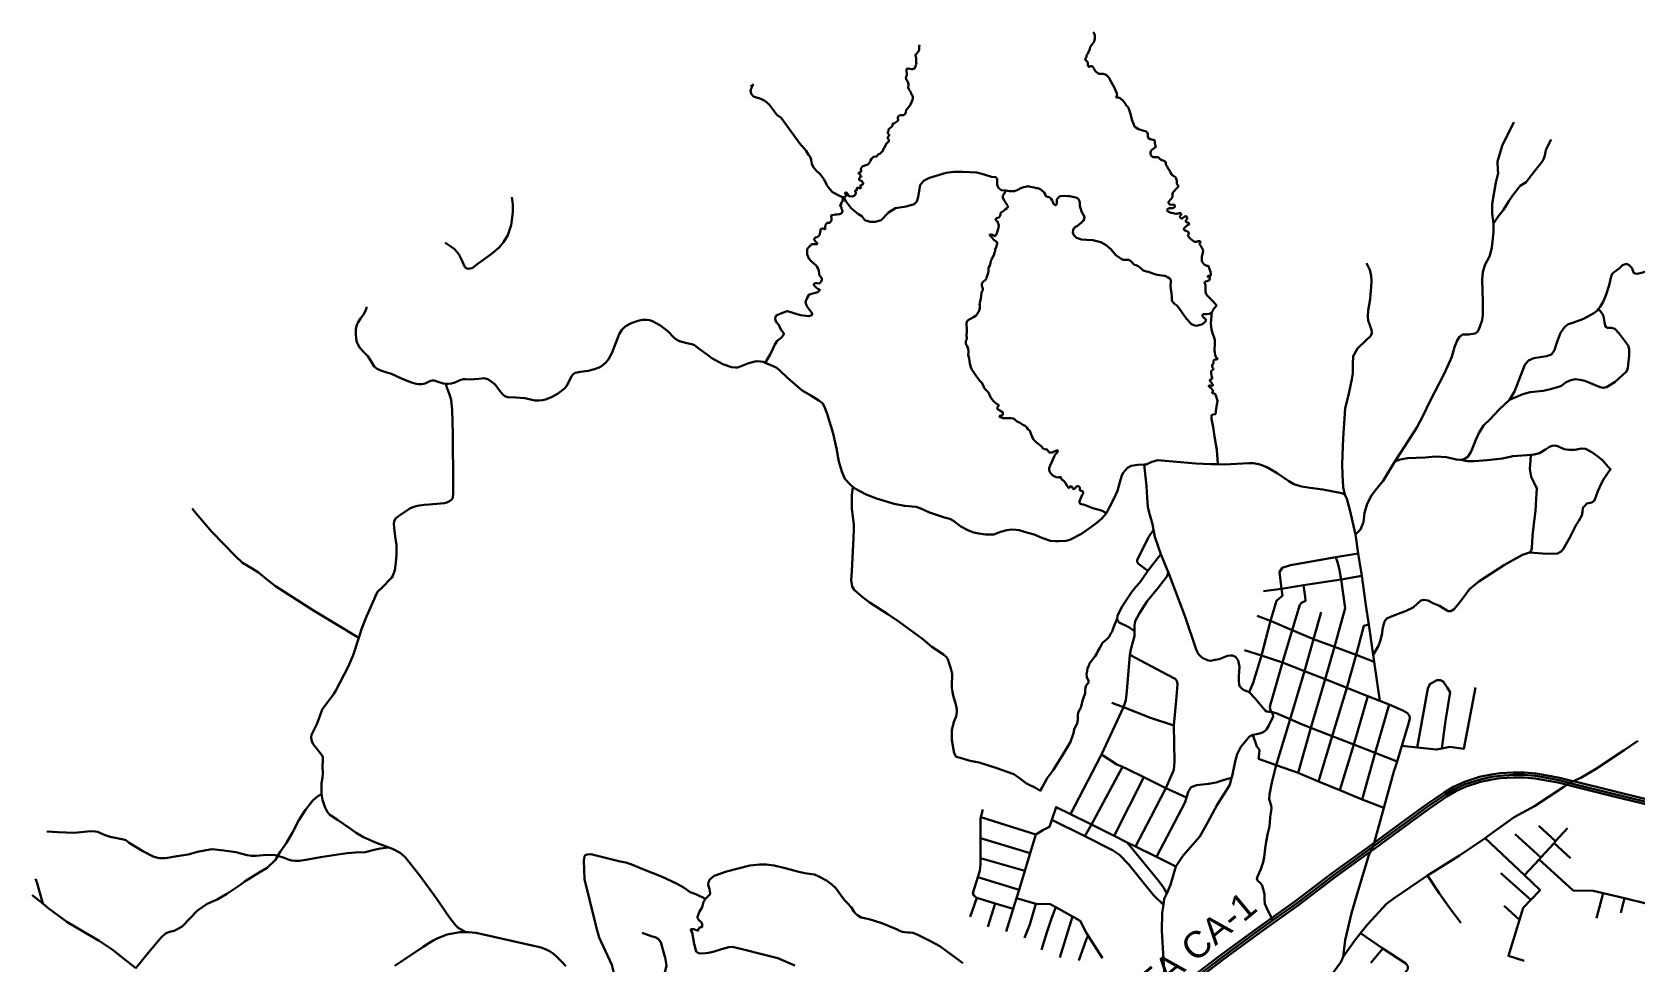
# Model space of a CAD drawing. Header units: inches. Extents: x -9 to 337, y -247 to 209.
# Drawn here: x -8.95 to 12.45, y 172.48 to 184.9 of the extents above; entities that cross this region are included whole.
import ezdxf

# ---------------------------------------------------------------- set-up
doc = ezdxf.new("R2010")
doc.units = ezdxf.units.IN
doc.header["$MEASUREMENT"] = 0
doc.layers.add('carreteras_Dissolve', color=7, linetype='Continuous', lineweight=30, true_color=0x340082)
doc.styles.get("Standard").update_dxf_attribs({"font": 'arial.ttf'})

msp = doc.modelspace()

# ---------------------------------------------------------------- linework, layer by layer
at = {"layer": 'carreteras_Dissolve', "color": 1}
for points in [[(6.804, 181.152), (6.824, 181.197), (6.852, 181.229), (6.864, 181.247), (6.859, 181.257), (6.846, 181.27), (6.82, 181.299), (6.776, 181.345), (6.74, 181.379), (6.726, 181.4), (6.717, 181.435), (6.716, 181.457), (6.716, 181.496), (6.719, 181.51), (6.717, 181.529), (6.715, 181.532), (6.708, 181.543), (6.706, 181.552), (6.709, 181.559), (6.72, 181.566), (6.741, 181.574), (6.765, 181.584), (6.775, 181.597), (6.775, 181.607), (6.77, 181.621), (6.763, 181.624), (6.751, 181.63), (6.75, 181.636), (6.752, 181.642), (6.764, 181.643), (6.78, 181.643), (6.789, 181.647), (6.791, 181.655), (6.791, 181.671), (6.783, 181.696), (6.765, 181.747), (6.764, 181.765), (6.759, 181.773), (6.753, 181.776), (6.737, 181.776), (6.72, 181.785), (6.7, 181.797), (6.687, 181.811), (6.674, 181.831), (6.667, 181.844), (6.667, 181.862), (6.669, 181.895), (6.685, 181.974), (6.682, 181.995), (6.673, 182.01), (6.658, 182.037), (6.643, 182.064), (6.64, 182.071), (6.642, 182.08), (6.647, 182.086), (6.651, 182.095), (6.649, 182.099), (6.645, 182.104), (6.639, 182.105), (6.629, 182.105), (6.622, 182.105), (6.606, 182.102), (6.597, 182.099), (6.588, 182.097), (6.582, 182.097), (6.574, 182.098), (6.568, 182.1), (6.559, 182.106), (6.552, 182.112), (6.542, 182.119), (6.508, 182.147), (6.489, 182.167), (6.483, 182.18), (6.485, 182.189), (6.497, 182.208), (6.498, 182.218), (6.491, 182.227), (6.478, 182.235), (6.459, 182.243), (6.443, 182.249), (6.433, 182.257), (6.428, 182.266), (6.434, 182.28), (6.451, 182.297), (6.478, 182.321), (6.499, 182.33), (6.501, 182.335), (6.497, 182.345), (6.49, 182.352), (6.478, 182.357), (6.464, 182.359), (6.457, 182.364), (6.454, 182.374), (6.46, 182.389), (6.471, 182.402), (6.471, 182.413), (6.466, 182.434), (6.459, 182.441), (6.442, 182.436), (6.429, 182.428), (6.415, 182.417), (6.406, 182.409), (6.402, 182.409), (6.395, 182.411), (6.386, 182.417), (6.377, 182.425), (6.377, 182.434), (6.384, 182.448), (6.391, 182.455), (6.391, 182.465), (6.391, 182.472), (6.39, 182.478), (6.386, 182.481), (6.383, 182.482), (6.375, 182.483), (6.358, 182.478), (6.348, 182.477), (6.337, 182.473), (6.328, 182.473), (6.322, 182.473), (6.287, 182.479), (6.258, 182.486), (6.223, 182.499), (6.209, 182.509), (6.207, 182.518), (6.211, 182.534), (6.236, 182.546), (6.261, 182.548), (6.268, 182.548), (6.286, 182.549), (6.304, 182.559), (6.308, 182.572), (6.308, 182.581), (6.3, 182.592), (6.277, 182.594), (6.259, 182.593), (6.24, 182.596), (6.231, 182.605), (6.224, 182.614), (6.223, 182.625), (6.229, 182.636), (6.259, 182.67), (6.275, 182.694), (6.275, 182.71), (6.276, 182.739), (6.281, 182.752), (6.293, 182.769), (6.337, 182.813), (6.35, 182.828), (6.356, 182.842), (6.354, 182.848), (6.348, 182.854), (6.34, 182.861), (6.335, 182.871), (6.335, 182.887), (6.336, 182.895), (6.336, 182.912), (6.33, 182.928), (6.326, 182.943), (6.323, 182.954), (6.317, 182.961), (6.303, 182.97), (6.292, 182.978), (6.274, 182.987), (6.264, 182.999), (6.251, 183.025), (6.243, 183.042), (6.235, 183.054), (6.225, 183.069), (6.216, 183.087), (6.204, 183.105), (6.194, 183.122), (6.189, 183.139), (6.186, 183.151), (6.183, 183.164), (6.175, 183.171), (6.169, 183.174), (6.119, 183.196), (6.107, 183.205), (6.098, 183.214), (6.09, 183.222), (6.074, 183.226), (6.056, 183.226), (6.039, 183.226), (6.029, 183.226), (6.015, 183.228), (6.004, 183.236), (5.994, 183.247), (5.988, 183.26), (5.984, 183.275), (5.984, 183.286), (5.988, 183.308), (5.996, 183.323), (6.016, 183.335), (6.034, 183.346), (6.052, 183.363), (6.055, 183.373), (6.052, 183.379), (6.046, 183.392), (6.044, 183.4), (6.042, 183.414), (6.042, 183.428), (6.042, 183.442), (6.04, 183.45), (6.034, 183.456), (6.028, 183.459), (6.016, 183.461), (5.978, 183.47), (5.957, 183.482), (5.95, 183.495), (5.949, 183.519), (5.949, 183.534), (5.948, 183.545), (5.94, 183.555), (5.928, 183.566), (5.918, 183.574), (5.895, 183.581), (5.881, 183.583), (5.822, 183.604), (5.789, 183.622), (5.771, 183.639), (5.759, 183.666), (5.74, 183.718), (5.711, 183.82), (5.696, 183.873), (5.688, 183.888), (5.675, 183.903), (5.665, 183.914), (5.654, 183.93), (5.644, 183.943), (5.631, 183.964), (5.619, 183.978), (5.608, 183.989), (5.591, 184.004), (5.577, 184.015), (5.553, 184.023), (5.537, 184.025), (5.528, 184.025), (5.523, 184.031), (5.526, 184.04), (5.537, 184.053), (5.535, 184.078), (5.508, 184.147), (5.463, 184.225), (5.426, 184.293), (5.392, 184.326), (5.379, 184.332), (5.364, 184.334), (5.35, 184.339), (5.326, 184.34), (5.307, 184.34), (5.296, 184.341), (5.282, 184.351), (5.264, 184.365), (5.247, 184.378), (5.235, 184.393), (5.231, 184.406), (5.224, 184.422), (5.214, 184.432), (5.206, 184.439), (5.196, 184.441), (5.183, 184.442), (5.172, 184.439), (5.163, 184.436), (5.159, 184.436), (5.156, 184.439), (5.151, 184.448), (5.147, 184.459), (5.146, 184.487), (5.136, 184.507), (5.126, 184.517), (5.117, 184.524), (5.111, 184.531), (5.11, 184.538), (5.119, 184.549), (5.128, 184.561), (5.128, 184.576), (5.128, 184.587), (5.141, 184.603), (5.154, 184.63), (5.173, 184.669), (5.178, 184.7), (5.201, 184.727), (5.23, 184.771), (5.238, 184.813), (5.238, 184.858), (5.227, 184.888), (5.216, 184.898)], [(1.882, 182.688), (1.886, 182.694), (1.909, 182.702), (1.918, 182.712), (1.917, 182.724), (1.909, 182.734), (1.903, 182.746), (1.91, 182.755), (1.922, 182.756), (1.929, 182.75), (1.936, 182.732), (1.948, 182.712), (1.962, 182.709), (1.999, 182.704), (2.024, 182.71), (2.039, 182.725), (2.046, 182.748), (2.046, 182.758), (2.041, 182.766), (2.038, 182.772), (2.037, 182.781), (2.039, 182.784), (2.048, 182.784), (2.056, 182.784), (2.062, 182.789), (2.064, 182.793), (2.063, 182.8), (2.062, 182.807), (2.062, 182.812), (2.065, 182.817), (2.082, 182.819), (2.096, 182.812), (2.11, 182.812), (2.115, 182.816), (2.118, 182.821), (2.115, 182.828), (2.11, 182.835), (2.109, 182.848), (2.116, 182.857), (2.128, 182.859), (2.139, 182.861), (2.145, 182.871), (2.145, 182.881), (2.141, 182.889), (2.129, 182.907), (2.119, 182.914), (2.108, 182.918), (2.103, 182.918), (2.098, 182.922), (2.093, 182.93), (2.093, 182.938), (2.096, 182.947), (2.106, 182.963), (2.112, 182.968), (2.116, 182.968), (2.119, 182.968), (2.123, 182.968), (2.124, 182.97), (2.121, 182.975), (2.114, 182.981), (2.107, 182.988), (2.101, 182.997), (2.094, 183.006), (2.09, 183.01), (2.085, 183.017), (2.085, 183.021), (2.089, 183.025), (2.099, 183.025), (2.109, 183.028), (2.115, 183.031), (2.118, 183.038), (2.118, 183.044), (2.117, 183.051), (2.115, 183.057), (2.115, 183.063), (2.12, 183.079), (2.133, 183.101), (2.143, 183.11), (2.157, 183.113), (2.167, 183.115), (2.182, 183.119), (2.196, 183.124), (2.206, 183.132), (2.215, 183.14), (2.23, 183.157), (2.238, 183.169), (2.243, 183.182), (2.255, 183.205), (2.286, 183.233), (2.31, 183.235), (2.325, 183.235), (2.334, 183.244), (2.339, 183.253), (2.344, 183.262), (2.355, 183.269), (2.367, 183.273), (2.372, 183.278), (2.41, 183.312), (2.413, 183.326), (2.415, 183.336), (2.42, 183.343), (2.448, 183.391), (2.457, 183.41), (2.467, 183.419), (2.483, 183.431), (2.489, 183.446), (2.489, 183.458), (2.485, 183.464), (2.478, 183.471), (2.472, 183.48), (2.475, 183.49), (2.486, 183.51), (2.494, 183.521), (2.495, 183.527), (2.485, 183.537), (2.482, 183.54), (2.477, 183.544), (2.476, 183.558), (2.476, 183.565), (2.478, 183.572), (2.482, 183.579), (2.486, 183.595), (2.488, 183.602), (2.492, 183.608), (2.525, 183.633), (2.534, 183.642), (2.536, 183.65), (2.536, 183.659), (2.536, 183.664), (2.536, 183.67), (2.539, 183.675), (2.546, 183.679), (2.558, 183.679), (2.597, 183.702), (2.611, 183.714), (2.614, 183.723), (2.614, 183.733), (2.611, 183.74), (2.608, 183.75), (2.608, 183.757), (2.615, 183.77), (2.631, 183.783), (2.648, 183.787), (2.683, 183.787), (2.693, 183.79), (2.699, 183.797), (2.707, 183.808), (2.715, 183.83), (2.719, 183.857), (2.735, 183.872), (2.763, 183.908), (2.787, 183.948), (2.806, 183.995), (2.809, 184.015), (2.809, 184.031), (2.803, 184.05), (2.791, 184.066), (2.786, 184.072), (2.785, 184.079), (2.785, 184.087), (2.78, 184.1), (2.775, 184.11), (2.762, 184.128), (2.755, 184.138), (2.75, 184.143), (2.746, 184.152), (2.747, 184.158), (2.753, 184.186), (2.753, 184.208), (2.739, 184.241), (2.722, 184.269), (2.717, 184.288), (2.719, 184.303), (2.726, 184.315), (2.729, 184.325), (2.729, 184.34), (2.723, 184.381), (2.723, 184.392), (2.724, 184.402), (2.728, 184.409), (2.749, 184.412), (2.793, 184.401), (2.805, 184.402), (2.832, 184.414), (2.842, 184.428), (2.844, 184.438), (2.845, 184.447), (2.85, 184.457), (2.857, 184.469), (2.854, 184.486), (2.852, 184.536), (2.854, 184.554), (2.851, 184.566), (2.846, 184.574), (2.843, 184.583), (2.845, 184.596), (2.856, 184.606), (2.89, 184.646), (2.893, 184.666), (2.893, 184.684), (2.893, 184.706), (2.897, 184.73)], [(1.882, 182.688), (1.873, 182.696), (1.84, 182.707), (1.736, 182.76), (1.702, 182.8), (1.662, 182.856), (1.623, 182.93), (1.57, 182.999), (1.519, 183.052), (1.478, 183.099), (1.459, 183.137), (1.451, 183.193), (1.44, 183.233), (1.414, 183.261), (1.386, 183.311), (1.297, 183.415), (1.158, 183.605), (1.051, 183.751), (0.994, 183.795), (0.942, 183.859), (0.891, 183.932), (0.834, 183.981), (0.778, 184.006), (0.682, 184.036), (0.65, 184.075), (0.643, 184.122), (0.653, 184.149), (0.658, 184.166), (0.675, 184.2), (0.68, 184.203)], [(0.648, 184.193), (0.658, 184.166)], [(10.564, 182.341), (10.546, 182.475), (10.546, 182.606), (10.594, 182.891), (10.626, 183.013), (10.624, 183.055), (10.619, 183.172), (10.678, 183.38), (10.834, 183.696)], [(11.336, 183.464), (11.269, 183.337), (11.259, 183.3), (11.248, 183.248), (11.238, 183.211), (11.217, 183.173), (11.069, 182.982), (11.001, 182.896), (10.921, 182.847), (10.824, 182.719), (10.768, 182.639), (10.696, 182.523), (10.627, 182.437), (10.564, 182.341)], [(4.051, 182.782), (3.991, 182.788), (3.95, 182.821), (3.936, 182.864), (3.934, 182.937), (3.917, 182.959), (3.86, 182.966), (3.762, 182.998), (3.662, 183.023), (3.476, 183.03), (3.352, 183.03), (3.254, 183.017), (3.031, 182.952), (2.96, 182.916), (2.909, 182.857), (2.901, 182.832), (2.882, 182.694), (2.861, 182.635), (2.827, 182.602), (2.72, 182.568), (2.577, 182.547), (2.484, 182.49), (2.385, 182.385), (2.307, 182.364), (2.24, 182.366), (2.17, 182.385), (2.153, 182.403), (2.126, 182.438), (2.082, 182.467), (2.023, 182.514), (1.983, 182.55), (1.913, 182.639), (1.892, 182.678), (1.882, 182.688)], [(6.804, 181.152), (6.766, 181.136), (6.734, 181.133), (6.703, 181.132), (6.691, 181.132), (6.678, 181.123), (6.679, 181.107), (6.69, 181.089), (6.709, 181.076), (6.723, 181.062), (6.723, 181.05), (6.718, 181.034), (6.678, 180.999), (6.648, 180.99), (6.616, 180.98), (6.602, 180.977), (6.576, 180.98), (6.532, 180.999), (6.463, 181.071), (6.363, 181.217), (6.332, 181.252), (6.304, 181.27), (6.292, 181.282), (6.277, 181.299), (6.268, 181.319), (6.268, 181.374), (6.252, 181.505), (6.254, 181.571), (6.254, 181.586), (6.252, 181.596), (6.242, 181.608), (6.232, 181.614), (6.212, 181.627), (6.198, 181.636), (6.171, 181.644), (6.073, 181.658), (6.026, 181.672), (5.992, 181.684), (5.958, 181.696), (5.928, 181.703), (5.9, 181.71), (5.881, 181.721), (5.862, 181.739), (5.843, 181.755), (5.818, 181.772), (5.792, 181.784), (5.771, 181.792), (5.757, 181.8), (5.75, 181.81), (5.715, 181.843), (5.689, 181.855), (5.662, 181.859), (5.644, 181.859), (5.617, 181.859), (5.59, 181.87), (5.52, 181.92), (5.456, 181.997), (5.393, 182.054), (5.322, 182.092), (5.215, 182.119), (5.131, 182.122), (5.062, 182.13), (4.994, 182.152), (4.959, 182.185), (4.948, 182.22), (4.95, 182.259), (4.969, 182.289), (5.008, 182.31), (5.062, 182.357), (5.095, 182.387), (5.101, 182.43), (5.062, 182.501), (5.039, 182.58), (5.038, 182.623), (5.034, 182.642), (5.022, 182.666), (5.012, 182.678), (4.988, 182.689), (4.923, 182.702), (4.905, 182.707), (4.881, 182.707), (4.841, 182.71), (4.782, 182.708), (4.768, 182.704), (4.733, 182.665), (4.731, 182.649), (4.732, 182.622), (4.732, 182.609), (4.724, 182.59), (4.714, 182.588), (4.704, 182.593), (4.689, 182.604), (4.678, 182.63), (4.669, 182.65), (4.656, 182.67), (4.645, 182.684), (4.632, 182.693), (4.61, 182.699), (4.599, 182.699), (4.584, 182.708), (4.58, 182.719), (4.578, 182.733), (4.562, 182.755), (4.52, 182.796), (4.499, 182.807), (4.478, 182.814), (4.457, 182.815), (4.429, 182.825), (4.405, 182.829), (4.375, 182.832), (4.348, 182.839), (4.276, 182.822), (4.243, 182.809), (4.211, 182.791), (4.167, 182.772), (4.101, 182.776), (4.051, 182.782)], [(-2.547, 182.693), (-2.535, 182.599), (-2.532, 182.548), (-2.532, 182.507), (-2.537, 182.452), (-2.557, 182.32), (-2.585, 182.225), (-2.601, 182.186), (-2.659, 182.095), (-2.716, 182.024), (-2.824, 181.931), (-2.998, 181.806), (-3.078, 181.748), (-3.109, 181.74), (-3.129, 181.738), (-3.142, 181.74), (-3.155, 181.748), (-3.177, 181.768), (-3.203, 181.823), (-3.228, 181.88), (-3.251, 181.922), (-3.272, 181.953), (-3.318, 182.003), (-3.373, 182.045), (-3.43, 182.08), (-3.438, 182.083)], [(0.838, 180.483), (0.903, 180.593), (0.946, 180.679), (0.968, 180.726), (0.997, 180.775), (1.031, 180.804), (1.057, 180.82), (1.083, 180.854), (1.087, 180.877), (1.057, 180.915), (1.038, 180.945), (1.027, 180.971), (1.01, 180.999), (0.993, 181.016), (0.974, 181.048), (0.97, 181.078), (0.985, 181.112), (1.068, 181.151), (1.131, 181.173), (1.18, 181.16), (1.219, 181.147), (1.308, 181.119), (1.42, 181.107), (1.462, 181.119), (1.466, 181.135), (1.452, 181.162), (1.43, 181.188), (1.404, 181.226), (1.383, 181.26), (1.375, 181.295), (1.396, 181.35), (1.426, 181.395), (1.473, 181.408), (1.539, 181.425), (1.562, 181.446), (1.568, 181.455), (1.565, 181.459), (1.556, 181.462), (1.542, 181.47), (1.527, 181.481), (1.515, 181.491), (1.499, 181.505), (1.489, 181.518), (1.486, 181.533), (1.495, 181.54), (1.512, 181.544), (1.529, 181.544), (1.56, 181.542), (1.573, 181.551), (1.587, 181.567), (1.594, 181.59), (1.594, 181.608), (1.584, 181.622), (1.575, 181.633), (1.564, 181.647), (1.558, 181.667), (1.553, 181.713), (1.539, 181.746), (1.529, 181.767), (1.513, 181.787), (1.452, 181.839), (1.42, 181.874), (1.399, 181.929), (1.396, 181.977), (1.4, 181.996), (1.406, 182.011), (1.417, 182.024), (1.429, 182.036), (1.441, 182.049), (1.449, 182.059), (1.464, 182.068), (1.489, 182.068), (1.504, 182.068), (1.516, 182.068), (1.523, 182.068), (1.529, 182.068), (1.531, 182.069), (1.533, 182.078), (1.527, 182.089), (1.52, 182.094), (1.509, 182.103), (1.499, 182.115), (1.492, 182.125), (1.491, 182.137), (1.494, 182.143), (1.511, 182.155), (1.53, 182.162), (1.552, 182.178), (1.564, 182.192), (1.569, 182.202), (1.572, 182.229), (1.574, 182.25), (1.575, 182.258), (1.579, 182.265), (1.595, 182.275), (1.609, 182.275), (1.622, 182.271), (1.631, 182.267), (1.639, 182.27), (1.64, 182.275), (1.64, 182.283), (1.64, 182.291), (1.64, 182.299), (1.64, 182.304), (1.641, 182.31), (1.642, 182.315), (1.645, 182.323), (1.652, 182.335), (1.661, 182.35), (1.67, 182.353), (1.684, 182.353), (1.698, 182.353), (1.704, 182.357), (1.71, 182.364), (1.713, 182.371), (1.718, 182.378), (1.723, 182.386), (1.724, 182.391), (1.724, 182.399), (1.724, 182.407), (1.723, 182.414), (1.719, 182.442), (1.719, 182.447), (1.722, 182.452), (1.738, 182.455), (1.775, 182.461), (1.796, 182.461), (1.828, 182.466), (1.844, 182.472), (1.854, 182.477), (1.861, 182.484), (1.868, 182.507), (1.868, 182.514), (1.866, 182.521), (1.862, 182.528), (1.858, 182.534), (1.857, 182.539), (1.857, 182.543), (1.857, 182.548), (1.857, 182.555), (1.856, 182.559), (1.852, 182.564), (1.842, 182.574), (1.839, 182.578), (1.838, 182.583), (1.841, 182.585), (1.845, 182.587), (1.848, 182.587), (1.85, 182.591), (1.85, 182.595), (1.849, 182.604), (1.849, 182.61), (1.849, 182.614), (1.854, 182.618), (1.859, 182.621), (1.869, 182.63), (1.872, 182.641), (1.875, 182.679), (1.882, 182.688)], [(5.397, 178.474), (5.329, 178.51), (5.214, 178.543), (5.104, 178.584), (5.062, 178.594), (5.045, 178.601), (5.037, 178.616), (5.033, 178.629), (5.038, 178.645), (5.072, 178.72), (5.082, 178.736), (5.082, 178.746), (5.082, 178.758), (5.075, 178.769), (5.068, 178.774), (5.055, 178.774), (5.048, 178.774), (5.04, 178.78), (5.038, 178.785), (5.04, 178.796), (5.04, 178.804), (5.04, 178.813), (5.036, 178.823), (5.028, 178.831), (5.019, 178.837), (5.009, 178.836), (4.999, 178.833), (4.989, 178.826), (4.982, 178.815), (4.973, 178.805), (4.965, 178.798), (4.957, 178.795), (4.952, 178.798), (4.947, 178.805), (4.943, 178.817), (4.935, 178.826), (4.926, 178.832), (4.92, 178.833), (4.911, 178.83), (4.906, 178.824), (4.903, 178.816), (4.893, 178.815), (4.885, 178.819), (4.872, 178.834), (4.853, 178.87), (4.821, 178.91), (4.809, 178.917), (4.801, 178.922), (4.796, 178.928), (4.792, 178.935), (4.792, 178.943), (4.789, 178.949), (4.784, 178.954), (4.775, 178.955), (4.763, 178.954), (4.752, 178.953), (4.722, 178.955), (4.679, 178.977), (4.663, 178.996), (4.643, 179.018), (4.636, 179.035), (4.631, 179.053), (4.631, 179.077), (4.643, 179.113), (4.669, 179.168), (4.69, 179.21), (4.7, 179.242), (4.709, 179.256), (4.715, 179.263), (4.722, 179.268), (4.73, 179.276), (4.736, 179.283), (4.742, 179.295), (4.747, 179.305), (4.747, 179.308), (4.744, 179.31), (4.741, 179.312), (4.73, 179.312), (4.719, 179.309), (4.688, 179.292), (4.671, 179.286), (4.646, 179.283), (4.636, 179.285), (4.627, 179.29), (4.621, 179.297), (4.617, 179.306), (4.613, 179.312), (4.606, 179.318), (4.598, 179.324), (4.571, 179.329), (4.552, 179.339), (4.521, 179.368), (4.451, 179.427), (4.421, 179.459), (4.404, 179.49), (4.382, 179.553), (4.373, 179.573), (4.344, 179.596), (4.33, 179.62), (4.311, 179.64), (4.28, 179.656), (4.236, 179.684), (4.208, 179.696), (4.187, 179.71), (4.174, 179.721), (4.161, 179.732), (4.143, 179.738), (4.118, 179.743), (4.063, 179.744), (4.012, 179.745), (3.994, 179.75), (3.977, 179.756), (3.97, 179.762), (3.966, 179.768), (3.972, 179.776), (3.987, 179.779), (3.996, 179.779), (4.006, 179.785), (4.012, 179.796), (4.012, 179.808), (4.008, 179.824), (3.973, 179.847), (3.958, 179.853), (3.944, 179.86), (3.939, 179.87), (3.936, 179.88), (3.938, 179.888), (3.943, 179.894), (3.95, 179.901), (3.956, 179.906), (3.958, 179.912), (3.953, 179.918), (3.948, 179.924), (3.936, 179.932), (3.897, 179.96), (3.867, 179.994), (3.846, 180.023), (3.826, 180.077), (3.812, 180.096), (3.768, 180.14), (3.752, 180.17), (3.733, 180.209), (3.704, 180.24), (3.65, 180.312), (3.596, 180.395), (3.584, 180.424), (3.57, 180.473), (3.56, 180.541), (3.549, 180.587), (3.551, 180.626), (3.546, 180.677), (3.536, 180.7), (3.518, 180.737), (3.515, 180.757), (3.518, 180.774), (3.525, 180.791), (3.531, 180.806), (3.531, 180.823), (3.528, 180.834), (3.525, 180.847), (3.53, 180.899), (3.531, 180.935), (3.526, 180.989), (3.527, 181.018), (3.535, 181.038), (3.542, 181.046), (3.554, 181.056), (3.571, 181.067), (3.619, 181.093), (3.654, 181.116), (3.669, 181.133), (3.675, 181.146), (3.691, 181.169), (3.695, 181.179), (3.703, 181.21), (3.705, 181.247), (3.701, 181.268), (3.702, 181.287), (3.707, 181.303), (3.717, 181.342), (3.721, 181.374), (3.725, 181.416), (3.73, 181.433), (3.738, 181.444), (3.743, 181.454), (3.743, 181.469), (3.738, 181.485), (3.735, 181.495), (3.731, 181.513), (3.731, 181.527), (3.732, 181.54), (3.739, 181.553), (3.754, 181.568), (3.778, 181.591), (3.792, 181.609), (3.795, 181.619), (3.804, 181.643), (3.812, 181.665), (3.82, 181.702), (3.819, 181.729), (3.819, 181.745), (3.824, 181.759), (3.837, 181.781), (3.848, 181.814), (3.853, 181.844), (3.859, 181.859), (3.865, 181.872), (3.871, 181.888), (3.893, 181.92), (3.897, 181.934), (3.899, 181.957), (3.907, 181.972), (3.911, 181.994), (3.92, 182.025), (3.937, 182.071), (3.937, 182.084), (3.929, 182.096), (3.913, 182.106), (3.888, 182.129), (3.864, 182.159), (3.849, 182.17), (3.84, 182.18), (3.835, 182.187), (3.839, 182.193), (3.851, 182.196), (3.871, 182.192), (3.892, 182.184), (3.899, 182.177), (3.908, 182.176), (3.916, 182.18), (3.924, 182.19), (3.933, 182.212), (3.955, 182.284), (3.956, 182.317), (3.942, 182.368), (3.928, 182.378), (3.917, 182.389), (3.914, 182.399), (3.923, 182.41), (3.938, 182.418), (3.956, 182.423), (3.966, 182.433), (3.974, 182.447), (3.978, 182.46), (3.979, 182.472), (3.982, 182.483), (3.987, 182.49), (4.028, 182.518), (4.048, 182.533), (4.068, 182.549), (4.076, 182.563), (4.076, 182.575), (4.071, 182.589), (4.061, 182.604), (4.053, 182.612), (4.041, 182.63), (4.032, 182.645), (4.016, 182.677), (4.011, 182.689), (4.013, 182.714), (4.027, 182.739), (4.051, 182.782)], [(8.722, 178.188), (8.789, 178.258), (8.826, 178.355), (8.843, 178.478), (8.875, 178.597), (8.933, 178.711), (8.99, 178.781), (9.091, 178.905), (9.248, 179.163), (9.382, 179.371), (9.541, 179.62), (9.622, 179.769), (9.714, 179.965), (9.91, 180.342), (10.007, 180.564), (10.042, 180.692), (10.077, 180.782), (10.109, 180.831), (10.149, 180.858), (10.236, 180.861), (10.32, 180.874), (10.355, 180.902), (10.382, 180.961), (10.414, 181.05), (10.422, 181.127), (10.424, 181.296), (10.415, 181.596), (10.422, 181.693), (10.447, 181.785), (10.514, 181.912), (10.544, 182.023), (10.566, 182.227), (10.564, 182.341)], [(12.243, 181.74), (12.288, 181.788), (12.34, 181.802), (12.376, 181.787), (12.41, 181.75), (12.437, 181.68), (12.484, 181.668), (12.557, 181.686), (12.619, 181.709), (12.652, 181.706), (12.685, 181.69), (12.704, 181.679), (12.731, 181.679), (12.757, 181.693), (12.795, 181.739), (12.914, 181.888), (13.068, 182.053), (13.147, 182.132), (13.201, 182.2), (13.272, 182.33)], [(8.578, 178.723), (8.556, 178.823), (8.547, 178.987), (8.545, 179.132), (8.556, 179.475), (8.571, 179.673), (8.582, 179.876), (8.626, 180.048), (8.673, 180.263), (8.684, 180.346), (8.686, 180.46), (8.689, 180.571), (8.748, 180.673), (8.87, 180.791), (8.911, 180.83), (8.931, 180.853), (8.939, 180.883), (8.936, 180.922), (8.89, 181.046), (8.885, 181.097), (8.889, 181.18), (8.919, 181.332), (8.923, 181.396), (8.931, 181.494), (8.934, 181.578), (8.932, 181.643), (8.914, 181.723), (8.868, 181.814)], [(11.967, 181.201), (11.989, 181.231), (12.028, 181.296), (12.069, 181.395), (12.107, 181.521), (12.136, 181.636), (12.151, 181.668), (12.181, 181.695), (12.243, 181.74)], [(-4.484, 181.229), (-4.495, 181.188), (-4.521, 181.133), (-4.568, 181.074), (-4.601, 181.026), (-4.616, 180.988), (-4.628, 180.931), (-4.63, 180.87), (-4.627, 180.805), (-4.616, 180.758), (-4.601, 180.721), (-4.576, 180.681), (-4.517, 180.618), (-4.471, 180.572), (-4.428, 180.51), (-4.386, 180.435), (-4.345, 180.401), (-4.296, 180.378), (-4.217, 180.354), (-4.152, 180.334), (-4.01, 180.266), (-3.888, 180.219), (-3.826, 180.203), (-3.789, 180.196), (-3.753, 180.197), (-3.702, 180.207), (-3.651, 180.231), (-3.631, 180.243), (-3.609, 180.245), (-3.582, 180.244), (-3.463, 180.207), (-3.426, 180.203), (-3.399, 180.2), (-3.352, 180.205), (-3.306, 180.22), (-3.227, 180.256), (-3.194, 180.263), (-3.165, 180.264), (-3.101, 180.259), (-2.985, 180.27), (-2.919, 180.275), (-2.867, 180.264), (-2.821, 180.233), (-2.77, 180.193), (-2.723, 180.13), (-2.67, 180.063), (-2.64, 180.035), (-2.598, 180.023), (-2.492, 180.018), (-2.372, 180.008), (-2.299, 179.994), (-2.233, 179.981), (-2.188, 179.98), (-2.136, 179.985), (-2.098, 179.992), (-2.017, 180.025), (-1.937, 180.067), (-1.882, 180.109), (-1.845, 180.139), (-1.816, 180.171), (-1.751, 180.301), (-1.731, 180.327), (-1.702, 180.347), (-1.672, 180.355), (-1.63, 180.362), (-1.529, 180.376), (-1.441, 180.398), (-1.379, 180.42), (-1.347, 180.438), (-1.295, 180.481), (-1.261, 180.523), (-1.212, 180.609), (-1.111, 180.863), (-1.078, 180.922), (-1.033, 180.968), (-0.963, 181.006), (-0.864, 181.042), (-0.803, 181.054), (-0.739, 181.057), (-0.709, 181.052), (-0.666, 181.038), (-0.621, 181.012), (-0.557, 180.975), (-0.46, 180.898), (-0.384, 180.821), (-0.341, 180.788), (-0.306, 180.771), (-0.21, 180.745), (-0.142, 180.731), (-0.107, 180.716), (-0.044, 180.671), (0.066, 180.589), (0.125, 180.544), (0.27, 180.463), (0.389, 180.424), (0.441, 180.421), (0.466, 180.421), (0.496, 180.43), (0.605, 180.472), (0.68, 180.497), (0.724, 180.505), (0.774, 180.501), (0.81, 180.495), (0.838, 180.483), (0.933, 180.441), (0.993, 180.414), (1.041, 180.372), (1.132, 180.288), (1.271, 180.167), (1.333, 180.114), (1.445, 180.046), (1.555, 179.979), (1.601, 179.943), (1.626, 179.903), (1.665, 179.803), (1.745, 179.539), (1.79, 179.337), (1.822, 179.164), (1.86, 179.029), (1.901, 178.935), (1.98, 178.847), (2.008, 178.826), (2.043, 178.8), (2.184, 178.726), (2.325, 178.67), (2.559, 178.598), (2.698, 178.571), (2.854, 178.557), (2.917, 178.539), (3.03, 178.485), (3.231, 178.418), (3.304, 178.399), (3.353, 178.373), (3.449, 178.298), (3.552, 178.245), (3.624, 178.218), (3.692, 178.201), (3.781, 178.189), (3.844, 178.189), (3.889, 178.191), (3.982, 178.225), (4.065, 178.248), (4.125, 178.255), (4.189, 178.252), (4.229, 178.248), (4.347, 178.213), (4.431, 178.189), (4.53, 178.144), (4.65, 178.107), (4.716, 178.101), (4.757, 178.099), (4.857, 178.105), (4.908, 178.119), (5.062, 178.199), (5.249, 178.332), (5.331, 178.401), (5.397, 178.474), (5.441, 178.563), (5.488, 178.657), (5.542, 178.771), (5.574, 178.888), (5.595, 178.962), (5.616, 179.009), (5.675, 179.081), (5.727, 179.108), (5.814, 179.118), (5.899, 179.124), (5.927, 179.126), (5.999, 179.158), (6.08, 179.182), (6.179, 179.174), (6.587, 179.136), (6.784, 179.128), (6.884, 179.127), (6.972, 179.126), (7.298, 179.142), (7.36, 179.142), (7.447, 179.126), (7.548, 179.083), (7.673, 179.007), (7.829, 178.9), (7.898, 178.864), (8, 178.832), (8.117, 178.814), (8.287, 178.791), (8.538, 178.743), (8.578, 178.723), (8.607, 178.667), (8.645, 178.517), (8.722, 178.188), (8.759, 177.938), (8.804, 177.637), (8.861, 177.248), (8.899, 176.987), (8.957, 176.585), (8.971, 176.488), (9.046, 175.968)], [(6.884, 179.127), (6.869, 179.32), (6.838, 179.499), (6.819, 179.625), (6.8, 179.735), (6.796, 179.764), (6.8, 179.782), (6.819, 179.791), (6.848, 179.795), (6.855, 179.811), (6.855, 179.837), (6.863, 179.9), (6.873, 179.945), (6.877, 179.976), (6.863, 180.019), (6.856, 180.045), (6.85, 180.06), (6.844, 180.069), (6.83, 180.071), (6.817, 180.076), (6.809, 180.08), (6.807, 180.083), (6.808, 180.088), (6.815, 180.099), (6.816, 180.104), (6.816, 180.115), (6.809, 180.124), (6.798, 180.137), (6.781, 180.151), (6.769, 180.163), (6.762, 180.174), (6.763, 180.178), (6.774, 180.179), (6.794, 180.175), (6.814, 180.177), (6.816, 180.187), (6.811, 180.198), (6.8, 180.216), (6.79, 180.227), (6.782, 180.237), (6.774, 180.248), (6.778, 180.256), (6.786, 180.258), (6.801, 180.265), (6.806, 180.271), (6.807, 180.281), (6.803, 180.296), (6.797, 180.309), (6.794, 180.348), (6.792, 180.364), (6.796, 180.375), (6.806, 180.383), (6.822, 180.392), (6.823, 180.402), (6.819, 180.411), (6.811, 180.421), (6.807, 180.431), (6.807, 180.446), (6.809, 180.457), (6.817, 180.466), (6.824, 180.473), (6.825, 180.483), (6.825, 180.493), (6.823, 180.501), (6.825, 180.512), (6.843, 180.525), (6.856, 180.526), (6.867, 180.527), (6.877, 180.534), (6.877, 180.54), (6.867, 180.55), (6.858, 180.564), (6.848, 180.588), (6.844, 180.618), (6.839, 180.64), (6.839, 180.66), (6.84, 180.683), (6.843, 180.71), (6.844, 180.733), (6.843, 180.78), (6.832, 180.819), (6.816, 180.864), (6.797, 180.925), (6.791, 181.008), (6.799, 181.11), (6.804, 181.152)], [(10.779, 179.989), (10.843, 180.097), (10.985, 180.455), (11.033, 180.511), (11.104, 180.546), (11.272, 180.57), (11.337, 180.595), (11.377, 180.65), (11.404, 180.739), (11.46, 180.881), (11.519, 180.964), (11.562, 180.996), (11.609, 181.011), (11.765, 181.071), (11.906, 181.146), (11.953, 181.181), (11.967, 181.201)], [(10.779, 179.989), (10.956, 180.062), (11.055, 180.089), (11.226, 180.108), (11.31, 180.127), (11.464, 180.17), (11.535, 180.224), (11.599, 180.251), (11.66, 180.263), (11.722, 180.253), (11.783, 180.241), (11.987, 180.159), (12.03, 180.148), (12.075, 180.157), (12.188, 180.229), (12.342, 180.368), (12.359, 180.411), (12.378, 180.581), (12.378, 180.664), (12.365, 180.713), (12.242, 180.874), (12.185, 180.934), (12.141, 180.947), (12.11, 180.947), (12.083, 180.947), (12.071, 180.958), (12.056, 180.979), (12.047, 181.027), (12.032, 181.104), (12.014, 181.14), (11.967, 181.201)], [(-3.162, 172.879), (-3.261, 172.939), (-3.301, 172.975), (-3.378, 173.077), (-3.554, 173.33), (-3.781, 173.642), (-3.972, 173.882), (-4.039, 173.94), (-4.139, 173.994), (-4.189, 174.012), (-4.344, 174.07), (-4.406, 174.093), (-4.527, 174.15), (-4.624, 174.207), (-4.718, 174.274), (-4.876, 174.382), (-4.978, 174.447), (-5.01, 174.482), (-5.046, 174.555), (-5.073, 174.648), (-5.087, 174.728), (-5.09, 174.87), (-5.077, 174.941), (-5.069, 175.004), (-5.077, 175.097), (-5.071, 175.172), (-5.071, 175.191), (-5.072, 175.218), (-5.08, 175.238), (-5.201, 175.392), (-5.219, 175.429), (-5.228, 175.479), (-5.224, 175.517), (-5.153, 175.659), (-5.109, 175.763), (-5.078, 175.855), (-5.058, 175.885), (-5.013, 175.943), (-4.926, 176.061), (-4.899, 176.107), (-4.734, 176.422), (-4.664, 176.58), (-4.591, 176.809), (-4.585, 176.825), (-4.556, 176.927), (-4.488, 177.097), (-4.382, 177.336), (-4.353, 177.397), (-4.334, 177.427), (-4.289, 177.473), (-4.148, 177.615), (-4.136, 177.638), (-4.111, 177.713), (-4.094, 177.812), (-4.088, 177.921), (-4.089, 178.053), (-4.103, 178.164), (-4.116, 178.278), (-4.122, 178.334), (-4.117, 178.369), (-4.094, 178.407), (-4.048, 178.445), (-3.908, 178.537), (-3.857, 178.557), (-3.805, 178.571), (-3.72, 178.588), (-3.652, 178.592), (-3.497, 178.603), (-3.449, 178.61), (-3.415, 178.617), (-3.378, 178.637), (-3.347, 178.657), (-3.334, 178.685), (-3.331, 178.737), (-3.331, 178.86), (-3.334, 179.529), (-3.344, 179.851), (-3.356, 179.986), (-3.375, 180.047), (-3.399, 180.108), (-3.414, 180.152), (-3.426, 180.203)], [(9.248, 179.163), (9.319, 179.191), (9.415, 179.209), (9.652, 179.219), (9.789, 179.231), (9.936, 179.221), (10.068, 179.19), (10.126, 179.188), (10.172, 179.195), (10.22, 179.227), (10.265, 179.296), (10.329, 179.452), (10.37, 179.544), (10.43, 179.643), (10.514, 179.725), (10.64, 179.858), (10.779, 179.989)], [(11.061, 179.253), (11.014, 179.249), (10.884, 179.241), (10.822, 179.236), (10.686, 179.204), (10.479, 179.181), (10.312, 179.169), (10.214, 179.168), (10.126, 179.188)], [(11.044, 177.951), (11.22, 177.937), (11.332, 177.932), (11.417, 177.937), (11.467, 177.962), (11.493, 177.996), (11.583, 178.149), (11.669, 178.32), (11.705, 178.37), (11.742, 178.443), (11.751, 178.491), (11.757, 178.544), (11.79, 178.576), (11.813, 178.602), (11.878, 178.615), (11.912, 178.644), (11.956, 178.77), (12.007, 178.874), (12.04, 178.932), (12.128, 179.061), (12.098, 179.091), (12.018, 179.181), (11.957, 179.229), (11.879, 179.288), (11.794, 179.333), (11.739, 179.339), (11.65, 179.32), (11.572, 179.318), (11.506, 179.33), (11.432, 179.365), (11.389, 179.377), (11.346, 179.372), (11.313, 179.359), (11.257, 179.326), (11.178, 179.275), (11.108, 179.256), (11.061, 179.253)], [(11.044, 177.951), (11.066, 177.977), (11.077, 178.007), (11.086, 178.17), (11.104, 178.333), (11.125, 178.506), (11.134, 178.665), (11.143, 178.804), (11.104, 178.887), (11.067, 178.959), (11.051, 179.065), (11.06, 179.177), (11.061, 179.253)], [(5.899, 179.124), (5.911, 178.998), (5.928, 178.84), (5.938, 178.679), (5.947, 178.558), (5.965, 178.485), (6.009, 178.329), (6.023, 178.253), (6.041, 178.16), (6.121, 177.929), (6.203, 177.732), (6.218, 177.691), (6.447, 177.091), (6.591, 176.667), (6.613, 176.614), (6.627, 176.587), (6.654, 176.56), (6.681, 176.54), (6.703, 176.529), (6.746, 176.512), (6.784, 176.505), (6.849, 176.515), (6.901, 176.525), (7.011, 176.569), (7.053, 176.576), (7.08, 176.574), (7.119, 176.558), (7.135, 176.535), (7.155, 176.507), (7.172, 176.423), (7.17, 176.399), (7.168, 176.382), (7.166, 176.358), (7.162, 176.302), (7.162, 176.244), (7.166, 176.183), (7.177, 176.16), (7.204, 176.135), (7.225, 176.117), (7.302, 176.084)], [(5.536, 177.067), (5.489, 176.95), (5.473, 176.896), (5.457, 176.876), (5.43, 176.825), (5.398, 176.792), (5.368, 176.767), (5.342, 176.744), (5.329, 176.715), (5.307, 176.678), (5.277, 176.622), (5.265, 176.602), (5.245, 176.567), (5.183, 176.486), (5.17, 176.47), (5.164, 176.447), (5.144, 176.403), (5.136, 176.364), (5.128, 176.328), (5.134, 176.284), (5.157, 176.238), (5.157, 176.222), (5.155, 176.209), (5.144, 176.196), (5.125, 176.172), (5.118, 176.162), (5.114, 176.149), (5.113, 176.111), (5.113, 176.078), (5.111, 176.067), (5.108, 176.056), (5.087, 176.009), (5.075, 175.971), (5.064, 175.911), (5.052, 175.882), (5.04, 175.852), (5.022, 175.823), (5.017, 175.809), (5.014, 175.778), (5.014, 175.714), (5.005, 175.67), (4.965, 175.586), (4.955, 175.536), (4.915, 175.422), (4.804, 175.234), (4.682, 175.044), (4.604, 174.938), (4.541, 174.82), (4.511, 174.769), (4.457, 174.801), (4.327, 174.867), (4.232, 174.938), (4.157, 174.988), (3.919, 175.075), (3.697, 175.145), (3.576, 175.166), (3.44, 175.207), (3.389, 175.222), (3.361, 175.27), (3.351, 175.317), (3.331, 175.45), (3.331, 175.576), (3.357, 175.688), (3.39, 175.76), (3.396, 175.823), (3.396, 175.859), (3.382, 175.919), (3.347, 176.041), (3.338, 176.091), (3.331, 176.142), (3.329, 176.211), (3.333, 176.284), (3.333, 176.329), (3.317, 176.401), (3.292, 176.481), (3.277, 176.525), (3.26, 176.55), (3.217, 176.587), (3.065, 176.69), (2.941, 176.79), (2.627, 177.025), (2.474, 177.125), (2.224, 177.288), (2.13, 177.362), (2.024, 177.451), (1.998, 177.494), (1.987, 177.58), (1.993, 177.702), (2.016, 178.148), (2.02, 178.267), (2.02, 178.322), (1.996, 178.534), (1.996, 178.636), (1.996, 178.712), (2.008, 178.826)], [(-4.591, 176.809), (-5.196, 177.176), (-5.702, 177.498), (-5.826, 177.597), (-5.929, 177.682), (-6.013, 177.736), (-6.144, 177.811), (-6.243, 177.903), (-6.553, 178.224), (-6.763, 178.47), (-6.814, 178.539)], [(5.949, 177.704), (5.823, 177.796), (5.804, 177.822), (5.807, 177.851), (5.883, 177.998), (5.955, 178.153), (6.023, 178.253)], [(5.949, 177.704), (6.121, 177.929)], [(8.459, 177.886), (8.759, 177.938)], [(8.957, 176.585), (9.027, 176.702), (9.051, 176.765), (9.079, 176.867), (9.082, 176.925), (9.102, 177.013), (9.116, 177.041), (9.141, 177.066), (9.187, 177.089), (9.327, 177.146), (9.389, 177.165), (9.491, 177.217), (9.595, 177.309), (9.636, 177.317), (9.694, 177.309), (9.753, 177.275), (9.844, 177.239), (9.891, 177.205), (9.961, 177.168), (9.993, 177.166), (10.04, 177.192), (10.131, 177.309), (10.245, 177.461), (10.367, 177.563), (10.712, 177.786), (10.951, 177.92), (11.044, 177.951)], [(5.77, 176.901), (5.692, 176.953), (5.565, 177.014), (5.545, 177.035), (5.536, 177.067), (5.542, 177.103), (5.601, 177.222), (5.733, 177.423), (5.789, 177.493), (5.842, 177.548), (5.93, 177.679), (5.949, 177.704)], [(5.77, 176.901), (5.768, 176.973), (5.779, 177.033), (5.838, 177.138), (5.941, 177.298), (6.086, 177.479), (6.208, 177.635), (6.217, 177.67), (6.218, 177.691)], [(7.734, 177.466), (7.705, 177.687), (7.743, 177.745), (7.855, 177.78), (8.459, 177.886)], [(8.531, 177.59), (8.509, 177.712), (8.485, 177.806), (8.459, 177.886)], [(7.734, 177.466), (8.029, 177.515)], [(7.875, 176.913), (7.978, 177.251), (7.999, 177.278), (8.054, 177.304), (8.049, 177.357), (8.029, 177.515)], [(8.029, 177.515), (8.531, 177.59)], [(8.442, 176.688), (8.585, 177.205), (8.531, 177.59)], [(8.531, 177.59), (8.804, 177.637)], [(7.493, 177.435), (7.734, 177.466)], [(7.587, 177.038), (7.664, 177.302), (7.732, 177.36), (7.746, 177.372), (7.734, 177.466)], [(7.587, 177.038), (7.406, 177.105)], [(8.16, 176.794), (8.261, 177.153)], [(5.708, 176.584), (5.72, 176.656), (5.753, 176.768), (5.77, 176.833), (5.77, 176.901)], [(7.464, 176.574), (7.587, 177.038)], [(7.875, 176.913), (7.587, 177.038)], [(7.746, 176.481), (7.875, 176.913)], [(8.16, 176.794), (8.153, 176.797), (7.875, 176.913)], [(8.73, 176.582), (8.831, 176.972), (8.899, 176.987)], [(7.464, 176.574), (7.241, 176.647)], [(8.038, 176.366), (8.16, 176.794)], [(8.442, 176.688), (8.16, 176.794)], [(8.317, 176.257), (8.442, 176.688)], [(8.73, 176.582), (8.442, 176.688)], [(5.625, 175.883), (5.652, 175.977), (5.667, 176.096), (5.708, 176.584)], [(6.297, 175.639), (6.33, 176.021), (6.344, 176.19), (6.333, 176.237), (6.313, 176.261), (6.21, 176.318), (5.708, 176.584)], [(7.302, 176.084), (7.355, 176.21), (7.464, 176.574)], [(7.746, 176.481), (7.464, 176.574)], [(7.597, 175.822), (7.584, 175.845), (7.577, 175.882), (7.587, 175.926), (7.641, 176.108), (7.746, 176.481)], [(8.038, 176.366), (7.746, 176.481)], [(8.604, 176.144), (8.73, 176.582)], [(8.971, 176.488), (8.73, 176.582)], [(7.847, 175.723), (8.038, 176.366)], [(8.317, 176.257), (8.038, 176.366)], [(8.124, 175.61), (8.317, 176.257)], [(8.604, 176.144), (8.574, 176.156), (8.317, 176.257)], [(9.875, 175.333), (9.924, 175.703), (9.986, 176.085), (9.947, 176.149), (9.892, 176.227), (9.855, 176.246), (9.809, 176.243), (9.712, 176.193), (9.687, 176.135), (9.547, 175.346)], [(7.302, 176.084), (7.38, 176.002), (7.517, 175.839), (7.537, 175.826), (7.563, 175.822), (7.597, 175.822)], [(8.411, 175.499), (8.604, 176.144)], [(8.886, 176.032), (8.604, 176.144)], [(8.697, 175.386), (8.886, 176.032)], [(9.169, 175.92), (9.046, 175.968), (8.886, 176.032)], [(9.875, 175.333), (9.98, 175.355), (10.169, 175.33), (10.325, 176.146)], [(5.33, 175.253), (5.625, 175.883)], [(5.467, 175.942), (5.625, 175.883)], [(5.625, 175.883), (5.984, 175.743), (6.297, 175.639)], [(7.566, 175.64), (7.623, 175.761), (7.618, 175.786), (7.602, 175.813), (7.597, 175.822)], [(7.597, 175.822), (7.663, 175.802), (7.847, 175.723)], [(8.983, 175.274), (9.169, 175.92)], [(9.339, 175.369), (9.423, 175.648), (9.445, 175.734), (9.441, 175.769), (9.415, 175.802), (9.354, 175.84), (9.243, 175.89), (9.169, 175.92)], [(6.189, 174.803), (6.293, 175.048), (6.302, 175.157), (6.297, 175.639)], [(7.067, 174.939), (7.073, 174.963), (7.113, 175.157), (7.142, 175.258), (7.188, 175.355), (7.307, 175.492), (7.351, 175.516), (7.401, 175.522), (7.458, 175.539), (7.495, 175.557), (7.534, 175.587), (7.566, 175.64)], [(7.662, 175.111), (7.847, 175.723)], [(7.847, 175.723), (8.002, 175.657), (8.124, 175.61)], [(7.956, 175.006), (8.124, 175.61)], [(8.124, 175.61), (8.411, 175.499)], [(7.351, 175.516), (7.402, 175.361), (7.439, 175.314), (7.429, 175.219), (7.426, 175.196), (7.662, 175.111)], [(8.229, 174.892), (8.411, 175.499)], [(8.411, 175.499), (8.697, 175.386)], [(8.51, 174.775), (8.697, 175.386)], [(8.697, 175.386), (8.983, 175.274)], [(9.276, 175.158), (9.339, 175.369)], [(9.339, 175.369), (9.547, 175.346)], [(9.547, 175.346), (9.801, 175.317), (9.875, 175.333)], [(9.682, 173.636), (10.111, 173.903), (10.451, 174.137), (10.494, 174.167), (10.839, 174.414), (11.113, 174.562), (11.504, 174.82), (11.58, 174.874), (11.729, 174.94), (11.928, 175.056), (12.309, 175.31), (12.491, 175.433)], [(5.61, 175.086), (5.535, 175.12), (5.33, 175.253), (5.322, 175.234), (4.915, 174.455)], [(8.81, 174.65), (8.983, 175.274)], [(8.983, 175.274), (9.276, 175.158)], [(9.1, 174.541), (9.235, 175.024), (9.276, 175.158)], [(5.194, 174.316), (5.61, 175.086)], [(5.498, 174.166), (5.893, 174.949)], [(5.893, 174.949), (5.674, 175.057), (5.61, 175.086)], [(6.189, 174.803), (5.893, 174.949)], [(6.466, 174.679), (6.492, 174.764), (6.525, 174.817), (6.596, 174.844), (6.758, 174.862), (6.86, 174.877), (6.966, 174.915), (7.067, 174.939)], [(6.747, 174.35), (6.872, 174.582), (7.045, 174.849), (7.067, 174.939)], [(7.619, 173.04), (7.551, 173.17), (7.512, 173.257), (7.506, 173.315), (7.505, 173.388), (7.486, 173.455), (7.475, 173.505), (7.45, 173.538), (7.413, 173.569), (7.405, 173.595), (7.417, 173.631), (7.456, 173.719), (7.489, 173.814), (7.5, 173.881), (7.52, 174.034), (7.546, 174.182), (7.574, 174.291), (7.575, 174.343), (7.581, 174.414), (7.596, 174.501), (7.6, 174.534), (7.593, 174.573), (7.567, 174.654), (7.572, 174.719), (7.605, 174.879), (7.662, 175.111)], [(7.662, 175.111), (7.956, 175.006)], [(7.956, 175.006), (8.229, 174.892)], [(-6.168, 173.517), (-6.106, 173.56), (-5.922, 173.675), (-5.813, 173.74), (-5.702, 173.845), (-5.671, 173.899), (-5.641, 173.953), (-5.554, 174.072), (-5.474, 174.209), (-5.393, 174.375), (-5.302, 174.515), (-5.207, 174.635), (-5.161, 174.68), (-5.087, 174.728)], [(5.781, 174.026), (5.986, 174.414), (6.189, 174.803)], [(6.064, 173.886), (6.444, 174.609), (6.466, 174.679), (6.189, 174.803)], [(8.229, 174.892), (8.51, 174.775)], [(8.51, 174.775), (8.81, 174.65)], [(3.718, 174.415), (3.744, 174.516)], [(4.665, 174.379), (4.722, 174.55), (4.915, 174.455)], [(7.921, 171.666), (7.968, 171.733), (8.342, 172.232), (8.524, 172.48), (8.555, 172.55), (8.582, 172.773), (8.67, 173.134), (8.758, 173.437), (8.9, 173.909), (8.958, 174.024), (9.085, 174.489), (9.1, 174.541)], [(8.81, 174.65), (9.1, 174.541)], [(3.713, 174.135), (3.714, 174.398), (3.718, 174.415)], [(3.718, 174.415), (4.454, 174.182)], [(4.454, 174.182), (4.544, 174.241), (4.635, 174.288), (4.665, 174.379)], [(5.107, 174.16), (4.665, 174.379)], [(4.915, 174.455), (5.194, 174.316)], [(5.107, 174.16), (5.194, 174.316)], [(5.194, 174.316), (5.498, 174.166)], [(6.321, 173.758), (6.419, 173.902), (6.642, 174.158), (6.725, 174.309), (6.747, 174.35)], [(11.394, 174.093), (11.169, 174.298)], [(11.173, 173.851), (11.195, 173.875), (11.374, 174.07), (11.394, 174.093), (11.554, 174.267)], [(-7.473, 173.962), (-7.658, 174.073), (-7.702, 174.109), (-7.733, 174.118), (-7.912, 174.153), (-7.976, 174.173), (-8.08, 174.218), (-8.112, 174.225), (-8.171, 174.228), (-8.394, 174.208), (-8.606, 174.213), (-8.759, 174.223)], [(3.712, 173.866), (3.713, 174.135)], [(3.713, 174.135), (4.378, 173.937)], [(4.378, 173.937), (4.454, 174.182)], [(6.155, 173.246), (6.029, 173.369), (5.89, 173.538), (5.695, 173.785), (5.571, 173.913), (5.477, 173.977), (5.107, 174.16)], [(5.498, 174.166), (5.673, 174.079)], [(6.2, 173.397), (6.157, 173.475), (6.095, 173.562), (5.673, 174.079)], [(5.673, 174.079), (5.781, 174.026)], [(10.978, 173.641), (10.451, 174.137)], [(11.195, 173.875), (10.852, 174.189)], [(11.592, 173.868), (11.374, 174.07)], [(-4.189, 174.012), (-4.303, 173.999), (-4.385, 173.979), (-4.504, 173.948), (-4.635, 173.943), (-4.742, 173.936), (-4.871, 173.917), (-5.101, 173.88), (-5.298, 173.847), (-5.384, 173.831), (-5.44, 173.831), (-5.486, 173.836), (-5.521, 173.845), (-5.587, 173.871), (-5.671, 173.899), (-5.709, 173.91), (-5.766, 173.912), (-5.867, 173.906), (-5.962, 173.899), (-6.024, 173.899), (-6.08, 173.906), (-6.232, 173.948), (-6.395, 173.972), (-6.55, 173.988), (-6.581, 173.983), (-6.744, 173.951), (-6.871, 173.918), (-7.014, 173.894), (-7.146, 173.871), (-7.18, 173.866), (-7.22, 173.867), (-7.252, 173.869), (-7.294, 173.878), (-7.337, 173.892), (-7.465, 173.958), (-7.473, 173.962)], [(-1.202, 171.425), (-1.182, 171.938), (-1.179, 172.318), (-1.213, 172.446), (-1.381, 172.807), (-1.406, 172.903), (-1.438, 173.026), (-1.575, 173.586), (-1.583, 173.837), (-1.576, 173.891), (-1.565, 173.91), (-1.539, 173.919), (-1.492, 173.92), (-1.403, 173.901), (-1.1, 173.822), (-1.026, 173.808), (-0.958, 173.79), (-0.795, 173.72), (-0.549, 173.622), (-0.338, 173.524), (-0.247, 173.474), (-0.165, 173.416), (-0.09, 173.387), (0.04, 173.325)], [(3.677, 173.615), (3.703, 173.7), (3.711, 173.786), (3.712, 173.866)], [(3.712, 173.866), (4.305, 173.7)], [(4.305, 173.7), (4.378, 173.937)], [(5.781, 174.026), (6.064, 173.886)], [(6.064, 173.886), (6.321, 173.758)], [(10.978, 173.641), (11.173, 173.851)], [(12.603, 173.261), (12.313, 173.332), (12.029, 173.401), (11.897, 173.434), (11.628, 173.437), (11.173, 173.851)], [(1.234, 172.437), (1.007, 172.531), (0.773, 172.592), (0.566, 172.642), (0.402, 172.682), (0.351, 172.68), (0.255, 172.654), (0.142, 172.617), (0.082, 172.604), (0.004, 172.594), (-0.054, 172.598), (-0.086, 172.621), (-0.113, 172.722), (-0.137, 172.876), (-0.15, 172.896), (-0.155, 172.905), (-0.156, 172.916), (-0.151, 172.92), (-0.141, 172.921), (-0.125, 172.921), (-0.114, 172.92), (-0.108, 172.917), (-0.094, 172.91), (-0.088, 172.908), (-0.078, 172.906), (-0.068, 172.904), (-0.062, 172.904), (-0.055, 172.907), (-0.052, 172.913), (-0.052, 172.922), (-0.049, 172.93), (-0.042, 172.939), (-0.035, 172.945), (-0.024, 172.945), (-0.015, 172.945), (-0.01, 172.945), (-0.005, 172.947), (-0.005, 172.954), (-0.005, 172.959), (-0.005, 172.97), (-0.005, 172.976), (-0.006, 172.986), (-0.011, 172.998), (-0.015, 173.007), (-0.023, 173.018), (-0.033, 173.027), (-0.043, 173.037), (-0.054, 173.049), (-0.062, 173.06), (-0.068, 173.086), (-0.039, 173.158), (-0.006, 173.216), (0.015, 173.286), (0.04, 173.325), (0.097, 173.381), (0.101, 173.4), (0.092, 173.452), (0.076, 173.513), (0.078, 173.548), (0.097, 173.582), (0.154, 173.634), (0.319, 173.689), (0.631, 173.768), (0.764, 173.785), (0.851, 173.785), (0.959, 173.772), (1.102, 173.735), (1.286, 173.684), (1.367, 173.667), (1.428, 173.661), (1.495, 173.648), (1.553, 173.623), (1.654, 173.569), (1.728, 173.515), (1.78, 173.469), (1.848, 173.373), (1.895, 173.306), (1.93, 173.273), (1.99, 173.208), (2.023, 173.157), (2.047, 173.124), (2.07, 173.108), (2.121, 173.077), (2.224, 173.053), (2.396, 173.001), (2.591, 172.922), (2.644, 172.895), (2.672, 172.883), (2.701, 172.878), (2.737, 172.877), (2.766, 172.876), (2.807, 172.869), (2.867, 172.847), (3.046, 172.762), (3.169, 172.693), (3.255, 172.629), (3.388, 172.533), (3.475, 172.468)], [(4.228, 173.447), (4.305, 173.7)], [(6.2, 173.397), (6.25, 173.51), (6.321, 173.758)], [(8.788, 172.867), (8.88, 172.981), (9.135, 173.257), (9.238, 173.336), (9.655, 173.619), (9.682, 173.636)], [(10.13, 173.006), (9.966, 173.22), (9.837, 173.401), (9.682, 173.636)], [(11.061, 173.311), (10.664, 173.667)], [(10.972, 172.495), (10.763, 172.562), (10.911, 173.044), (10.961, 173.205), (11.061, 173.311), (11.187, 173.443), (10.978, 173.641)], [(-8.812, 173.261), (-8.892, 173.549), (-8.91, 173.592)], [(-7.566, 172.398), (-7.4, 172.609), (-7.23, 172.807), (-7.173, 172.862), (-7.12, 172.883), (-7.056, 172.896), (-6.988, 172.933), (-6.95, 172.956), (-6.843, 173.065), (-6.744, 173.168), (-6.617, 173.258), (-6.483, 173.318), (-6.353, 173.39), (-6.168, 173.517)], [(3.662, 173.337), (3.622, 173.37), (3.612, 173.402), (3.677, 173.615)], [(3.677, 173.615), (4.228, 173.447)], [(4.193, 173.335), (4.228, 173.447)], [(-7.566, 172.398), (-7.753, 172.548), (-7.872, 172.641), (-8.057, 172.764), (-8.27, 172.888), (-8.488, 173.019), (-8.743, 173.204), (-8.812, 173.261), (-8.954, 173.376)], [(3.576, 173.083), (3.662, 173.337)], [(3.908, 173.263), (3.662, 173.337)], [(3.812, 172.953), (3.907, 173.262), (3.908, 173.263)], [(4.149, 173.19), (3.908, 173.263)], [(4.057, 172.891), (4.149, 173.19)], [(4.149, 173.19), (4.193, 173.335)], [(4.454, 173.26), (4.193, 173.335)], [(4.299, 172.804), (4.371, 172.981), (4.454, 173.26)], [(4.719, 173.213), (4.642, 173.256), (4.454, 173.26)], [(4.527, 172.645), (4.601, 172.875), (4.661, 173.064), (4.719, 173.213)], [(4.943, 173.088), (4.719, 173.213)], [(6.181, 171.935), (6.164, 172.37), (6.135, 172.899), (6.138, 173.136), (6.155, 173.246)], [(6.155, 173.246), (6.167, 173.323), (6.2, 173.397)], [(10.911, 173.044), (10.708, 173.23)], [(11.942, 173.066), (12.029, 173.401)], [(12.265, 173.138), (12.313, 173.332)], [(4.771, 172.543), (4.943, 173.088)], [(5.152, 172.831), (5.129, 172.868), (5.046, 173.03), (4.943, 173.088)], [(-1.827, 172.426), (-1.879, 172.484), (-1.954, 172.558), (-1.989, 172.591), (-2.035, 172.62), (-2.081, 172.643), (-2.155, 172.674), (-2.553, 172.766), (-2.923, 172.849), (-3.028, 172.871), (-3.127, 172.881), (-3.162, 172.879), (-3.193, 172.879), (-3.239, 172.878), (-3.338, 172.864), (-3.387, 172.853), (-3.426, 172.845), (-3.455, 172.832), (-3.512, 172.81), (-3.545, 172.794), (-3.596, 172.767), (-3.654, 172.735), (-3.731, 172.686), (-4.108, 172.431)], [(-0.906, 170.69), (-0.75, 170.807), (-0.75, 170.878), (-0.752, 171.116), (-0.649, 171.438), (-0.588, 171.893), (-0.512, 172.306), (-0.479, 172.433), (-0.499, 172.543), (-0.506, 172.569), (-0.555, 172.746), (-0.593, 172.793), (-0.63, 172.814), (-0.67, 172.823), (-0.805, 172.87)], [(5.028, 172.502), (5.097, 172.701), (5.129, 172.79), (5.152, 172.831)], [(5.341, 172.532), (5.152, 172.831)], [(8.555, 172.55), (8.707, 172.766), (8.788, 172.867)], [(8.788, 172.867), (9.088, 172.664)], [(8.926, 172.47), (9.088, 172.664)], [(9.088, 172.664), (9.393, 172.46), (9.421, 172.424), (9.419, 172.388), (9.359, 172.307), (9.287, 172.209)]]:
    msp.add_lwpolyline(points, dxfattribs=at)
at = {"layer": 'carreteras_Dissolve', "color": 3}
for points in [[(6.43, 172.199), (6.916, 172.57), (7.412, 172.932), (7.6, 173.067), (7.926, 173.3), (8.398, 173.658), (8.884, 174.011), (8.938, 174.051), (9.394, 174.383), (9.656, 174.576), (9.904, 174.746), (10.03, 174.821), (10.175, 174.889), (10.377, 174.952), (10.536, 174.986), (10.649, 175.001), (10.831, 175.013), (10.979, 175.013), (11.128, 175), (11.283, 174.973), (11.444, 174.942), (11.588, 174.906), (11.634, 174.895), (12.171, 174.761), (12.964, 174.568)], [(6.45, 172.172), (6.936, 172.543), (7.431, 172.905), (7.619, 173.04), (7.946, 173.273), (8.418, 173.631), (8.904, 173.985), (8.958, 174.024), (9.414, 174.357), (9.675, 174.549), (9.922, 174.718), (10.045, 174.791), (10.187, 174.858), (10.385, 174.92), (10.542, 174.953), (10.652, 174.968), (10.832, 174.98), (10.977, 174.98), (11.124, 174.967), (11.277, 174.94), (11.437, 174.909), (11.58, 174.874), (11.626, 174.862), (12.163, 174.729), (12.956, 174.535)], [(6.471, 172.146), (6.955, 172.517), (7.451, 172.878), (7.639, 173.013), (7.965, 173.247), (8.438, 173.604), (8.923, 173.958), (8.978, 173.997), (9.433, 174.33), (9.695, 174.522), (9.94, 174.69), (10.061, 174.762), (10.199, 174.827), (10.393, 174.887), (10.548, 174.92), (10.655, 174.935), (10.833, 174.946), (10.976, 174.946), (11.119, 174.934), (11.271, 174.907), (11.43, 174.877), (11.572, 174.841), (11.618, 174.83), (12.155, 174.696), (12.948, 174.503)]]:
    msp.add_lwpolyline(points, dxfattribs=at)

# ---------------------------------------------------------------- texts
at = {"color": 8, "transparency": 33554610, "insert": (5.225, 171.796), "char_height": 0.35, "attachment_point": 1, "rotation": 39.7536}
msp.add_mtext('RUTA CA-1', dxfattribs=at)

doc.saveas('drawing.dxf')
